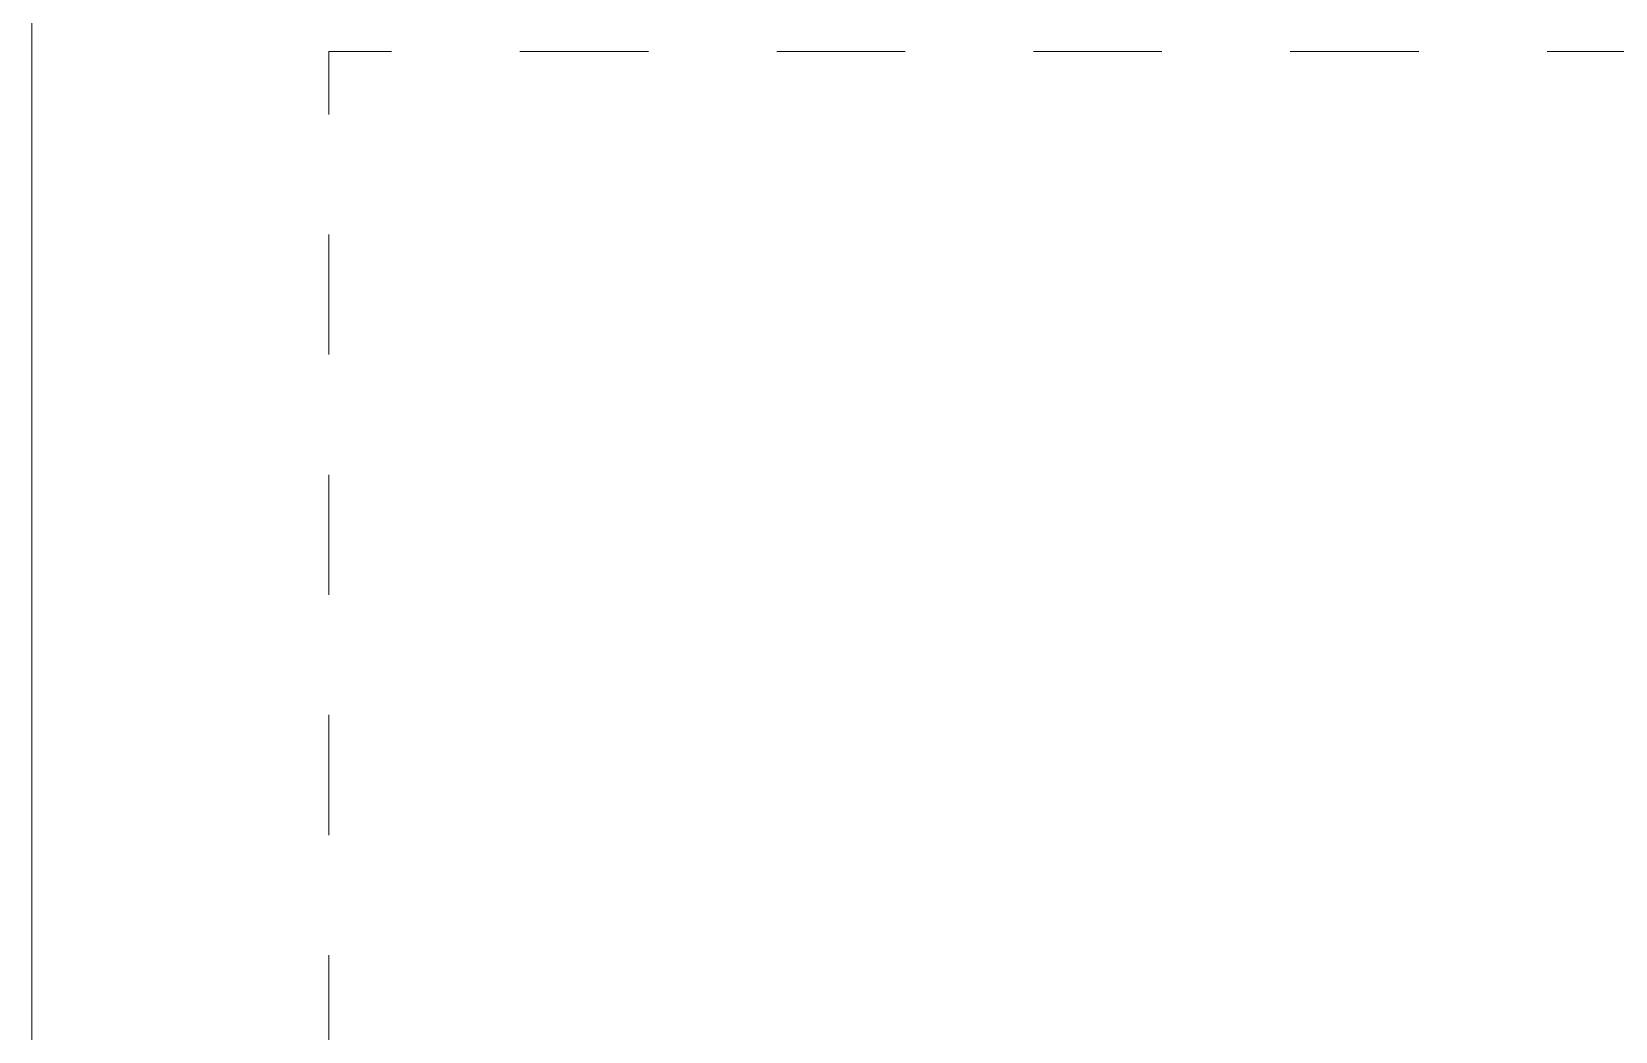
# Model space of a CAD drawing. Header units: inches. Extents: x 0 to 360, y -268 to 0.
# Drawn here: x 0 to 53.3, y -201 to -167.3 of the extents above; entities that cross this region are included whole.
import ezdxf

# ---------------------------------------------------------------- set-up
doc = ezdxf.new("R2010")
doc.units = ezdxf.units.IN
doc.header["$MEASUREMENT"] = 0
doc.linetypes.add('AI-Linetype-2', pattern=[8.090112, 4.045056, -4.045056])
doc.linetypes.add('AI-Linetype-3', pattern=[8.644467, 4.322234, -4.322234])
doc.layers.add('Layer 1', color=7, linetype='Continuous')

# ---------------------------------------------------------------- blocks, each defined once
blk = doc.blocks.new('block 3')
at = {"layer": 'Layer 1', "color": 250, "lineweight": 9}
blk.add_lwpolyline([(10, -170.118), (10, -168.001), (12.117, -168.001)], dxfattribs=at)
at = {"layer": 'Layer 1', "color": 250, "linetype": 'AI-Linetype-3', "lineweight": 9}
blk.add_lwpolyline([(16.439, -168.001), (100.722, -168.001)], dxfattribs=at)
at = {"layer": 'Layer 1', "color": 250, "linetype": 'AI-Linetype-2', "lineweight": 9}
blk.add_lwpolyline([(10, -234.839), (10, -172.14)], dxfattribs=at)
blk = doc.blocks.new('block 2')
at = {"layer": 'Layer 1'}
blk.add_blockref('block 3', (0, 0), dxfattribs=at)

msp = doc.modelspace()

# ---------------------------------------------------------------- linework, layer by layer
at = {"layer": 'Layer 1', "color": 250, "lineweight": 9}
msp.add_lwpolyline([(359.999, -268.001), (0, -268.001), (0, 0), (359.999, 0), (359.999, -268.001)], dxfattribs=at)

# ---------------------------------------------------------------- block references
at = {"layer": 'Layer 1'}
msp.add_blockref('block 2', (0, 0), dxfattribs=at)

doc.saveas('drawing.dxf')
